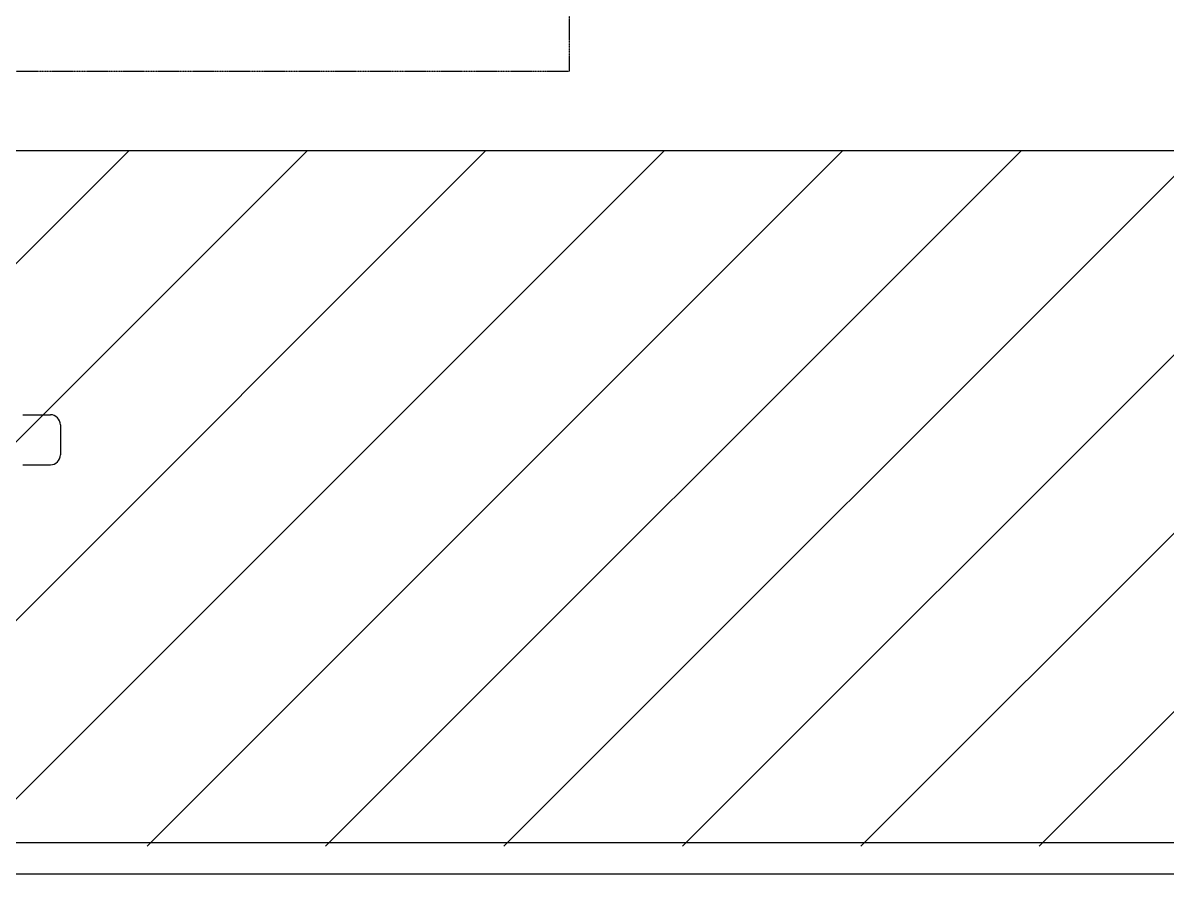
# Model space of a CAD drawing. Extents: x -599358 to 2865263, y -1062760 to 486533.
# Drawn here: x 263773 to 265213, y -692984 to -691913 of the extents above; entities that cross this region are included whole.
import ezdxf

# ---------------------------------------------------------------- set-up
doc = ezdxf.new("R2010")
doc.units = 0
doc.linetypes.add('DASH', pattern=[0.35, 0.25, -0.1])
for name, color, linetype in [('A-HATCH-1', 252, 'Continuous'), ('A-LIN-V', 9, 'Continuous'), ('A-SFCE', 30, 'Continuous'), ('EWHS5T6M-3', 7, 'Continuous'), ('FHSGH10105-主梁-04', 7, 'Continuous'), ('FHSGH10105-主梁-06', 7, 'Continuous')]:
    doc.layers.add(name, color=color, linetype=linetype)

# ---------------------------------------------------------------- blocks, each defined once
blk = doc.blocks.new('G$C2C10B007')
at = {"layer": 'A-SFCE', "linetype": 'DASH'}
for p in [(3050, 300), (-3050, 0)]:
    blk.add_line(p, (3050, 0), dxfattribs=at)

msp = doc.modelspace()

# ---------------------------------------------------------------- hatches: boundary and pattern name
at = {"layer": 'A-HATCH-1'}
h = msp.add_hatch(dxfattribs=at)
h.set_pattern_fill('ANSI31', color=4, scale=100)
h.set_pattern_definition([(45, (2005870.97, -1271056.52), (-112.253202, 112.253202), [])])
h.paths.add_polyline_path([(261410.6, -692074), (269195.3, -692074), (269195.3, -692949), (261410.6, -692949)])

# ---------------------------------------------------------------- linework, layer by layer
at = {"layer": 'EWHS5T6M-3', "color": 4, "linetype": 'Continuous'}
for p, q in [((263773.2, -692406.2), (263807.7, -692406.2)), ((263773.2, -692406.2), (263807.7, -692406.2)), ((263820.3, -692418.7), (263820.3, -692456.5)), ((263820.3, -692418.7), (263820.3, -692456.5)), ((263773.2, -692469), (263807.7, -692469)), ((263773.2, -692469), (263807.7, -692469))]:
    msp.add_line(p, q, dxfattribs=at)
for centre, start, end in [((263807.7, -692418.7), 0, 90), ((263807.7, -692418.7), 0, 90), ((263807.7, -692456.5), 270, 0), ((263807.7, -692456.5), 270, 0)]:
    msp.add_arc(centre, 12.6, start, end, dxfattribs=at)
at = {"layer": 'FHSGH10105-主梁-04', "color": 4, "linetype": 'Continuous'}
msp.add_line((269195.3, -692074), (261410.6, -692074), dxfattribs=at)
at = {"layer": 'FHSGH10105-主梁-06', "color": 4, "linetype": 'Continuous'}
for p, q in [((268941.5, -692944.7), (261410.6, -692944.7)), ((268934.9, -692984), (261410.6, -692984))]:
    msp.add_line(p, q, dxfattribs=at)

# ---------------------------------------------------------------- block references
at = {"layer": 'A-LIN-V'}
msp.add_blockref('G$C2C10B007', (261410.6, -691974), dxfattribs=at)

doc.saveas('drawing.dxf')
